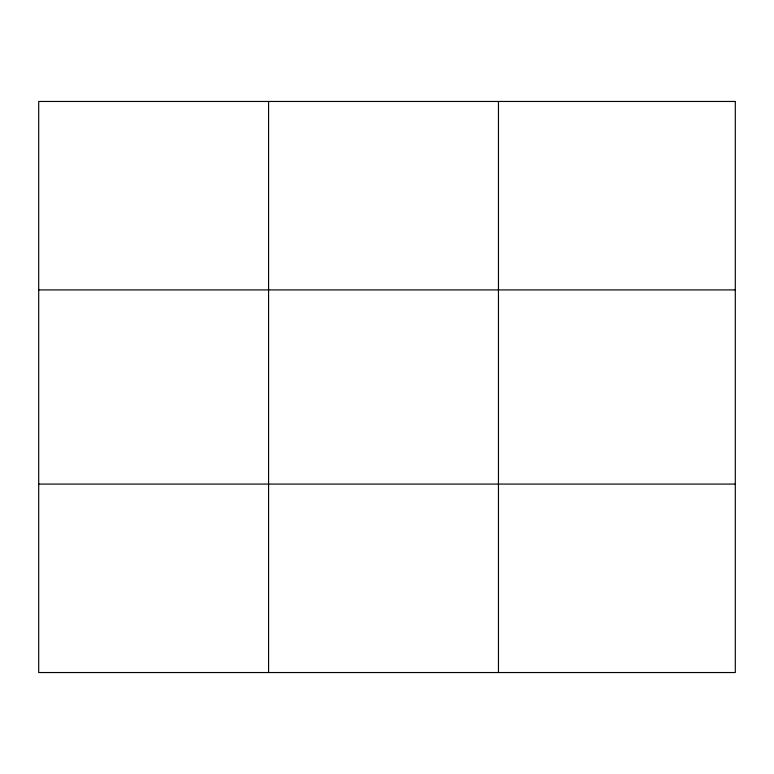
<?xml version="1.0" encoding="UTF-8"?>
<svg xmlns="http://www.w3.org/2000/svg" width="774" height="774" viewBox="0 0 774 774"><rect width="100%" height="100%" fill="white"/><g stroke="black" fill="none" stroke-linecap="round" stroke-linejoin="round"><path stroke-width="1.16" d="M268.578 101.462L268.578 672.538M498.456 101.462L498.456 672.538M38.7 289.921L735.3 289.921M38.7 484.079L735.3 484.079M735.3 101.462L735.3 672.538L38.7 672.538L38.7 101.462L735.3 101.462"/></g></svg>
